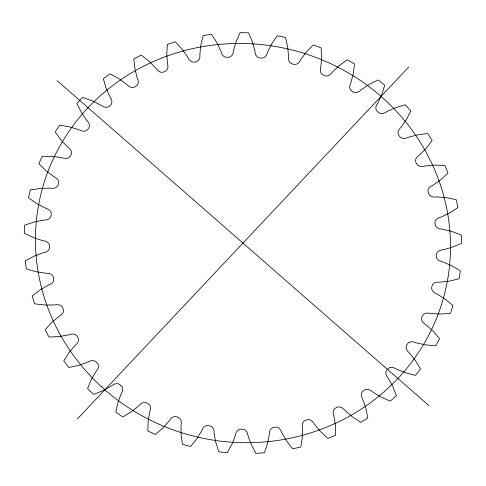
<?xml version="1.0" encoding="UTF-8"?>
<svg xmlns="http://www.w3.org/2000/svg" width="486" height="486" viewBox="0 0 486 486"><rect width="100%" height="100%" fill="white"/><g stroke="black" fill="none" stroke-linecap="round" stroke-linejoin="round"><path stroke-width="0.73" d="M77.244 419.126L408.69 67.056M120.443 385.112L120.686 385.301A14.209 13.614 12 0 1 121.044 385.592C123.158 387.263 123.11 390.416 121.816 392.573A46.024 44.105 12 0 0 120.965 394.31L117.983 402.469L115.856 412.201A219.15 210.019 12 0 0 122.837 416.921L131.542 411.624L138.419 406.102A46.024 44.105 12 0 0 139.81 404.729C141.73 402.414 145.326 401.624 147.793 403.556A14.209 13.614 12 0 1 148.194 403.787C150.557 405.087 151.079 408.191 150.18 410.561A46.024 44.105 12 0 0 149.652 412.414L148.157 420.961L147.768 430.93A219.15 210.019 12 0 0 155.465 434.46L163.089 427.808L168.879 421.234A46.024 44.105 12 0 0 170.003 419.649C171.485 417.037 174.905 415.682 177.639 417.188A14.209 13.614 12 0 1 178.076 417.353C180.622 418.258 181.679 421.222 181.217 423.725A46.024 44.105 12 0 0 181.023 425.645L181.053 434.338L182.426 444.253A219.15 210.019 12 0 0 190.609 446.494L196.933 438.682L201.465 431.24A46.024 44.105 12 0 0 202.291 429.49C203.282 426.659 206.435 424.77 209.363 425.815A14.209 13.614 12 0 1 209.818 425.906C212.491 426.392 214.04 429.138 214.028 431.696A46.024 44.105 12 0 0 214.174 433.627L215.729 442.211L218.828 451.792A219.15 210.019 12 0 0 227.26 452.673L232.101 443.925L235.248 435.827A46.024 44.105 12 0 0 235.753 433.968C236.22 431.015 239.003 428.622 242.058 429.187A14.209 13.614 12 0 1 242.52 429.199C245.242 429.253 247.228 431.714 247.672 434.241A46.024 44.105 12 0 0 248.158 436.124L251.195 444.356L255.915 453.329A219.15 210.019 12 0 0 264.36 452.824L267.579 443.39L269.25 434.879A46.024 44.105 12 0 0 269.42 432.953C269.353 429.976 271.674 427.139 274.772 427.2A14.209 13.614 12 0 1 275.234 427.139C277.943 426.757 280.3 428.871 281.181 431.282A46.024 44.105 12 0 0 281.989 433.069L286.418 440.717L292.639 448.809A219.15 210.019 12 0 0 300.846 446.944L302.353 437.096L302.499 428.409A46.024 44.105 12 0 0 302.328 426.477C301.733 423.573 303.507 420.36 306.575 419.922A14.209 13.614 12 0 1 307.018 419.789C309.637 418.962 312.304 420.688 313.592 422.917A46.024 44.105 12 0 0 314.697 424.545L320.396 431.386L327.928 438.378A219.15 210.019 12 0 0 335.668 435.201L335.413 425.22L334.028 416.605A46.024 44.105 12 0 0 333.524 414.728C332.442 411.982 333.59 408.495 336.549 407.554A14.209 13.614 12 0 1 336.956 407.347C339.416 406.108 342.326 407.396 343.967 409.376A46.024 44.105 12 0 0 345.339 410.81L352.143 416.642L360.776 422.328A219.15 210.019 12 0 0 367.823 417.93L365.818 408.1L362.945 399.814A46.024 44.105 12 0 0 362.119 398.04C360.582 395.531 361.068 391.886 363.832 390.458A14.209 13.614 12 0 1 364.196 390.185C366.414 388.545 369.494 389.377 371.438 391.048A46.024 44.105 12 0 0 373.041 392.245L380.751 396.904L390.234 401.12A219.15 210.019 12 0 0 396.382 395.628L392.688 386.236L388.411 378.509A46.024 44.105 12 0 0 387.287 376.893C385.355 374.688 385.149 371.006 387.634 369.117A14.209 13.614 12 0 1 387.943 368.789C389.857 366.796 393.028 367.137 395.215 368.467A46.024 44.105 12 0 0 397.001 369.384L405.397 372.738L415.457 375.368A219.15 210.019 12 0 0 420.536 368.935L415.251 360.254L409.686 353.316A46.024 44.105 12 0 0 408.301 351.894C406.035 350.042 405.148 346.457 407.274 344.155A14.209 13.614 12 0 1 407.523 343.784C409.06 341.488 412.25 341.33 414.613 342.278A46.024 44.105 12 0 0 416.526 342.897L425.365 344.847L435.711 345.813A219.15 210.019 12 0 0 439.575 338.627L432.862 330.905L426.173 324.946A46.024 44.105 12 0 0 424.557 323.767C422.024 322.309 420.499 318.938 422.188 316.283A14.209 13.614 12 0 1 422.37 315.876C423.476 313.355 426.599 312.68 429.071 313.233A46.024 44.105 12 0 0 431.064 313.537L440.091 314.029L450.431 313.3A219.15 210.019 12 0 0 452.958 305.566L445.006 299.024L437.382 294.224A46.024 44.105 12 0 0 435.59 293.319C432.85 292.286 430.76 289.231 431.951 286.309A14.209 13.614 12 0 1 432.054 285.871C432.698 283.204 435.663 282.026 438.178 282.172A46.024 44.105 12 0 0 440.182 282.147L449.143 281.169L459.173 278.764A219.15 210.019 12 0 0 460.303 270.714L451.336 265.538L443.001 262.027A46.024 44.105 12 0 0 441.081 261.432C438.202 260.842 435.62 258.181 436.27 255.089A14.209 13.614 12 0 1 436.3 254.64C436.452 251.912 439.174 250.247 441.665 249.992A46.024 44.105 12 0 0 443.633 249.64L452.266 247.21L461.7 243.207A219.15 210.019 12 0 0 461.396 235.06L451.67 231.403L442.868 229.289A46.024 44.105 12 0 0 440.875 229.009C437.922 228.894 434.94 226.689 435.037 223.524A14.209 13.614 12 0 1 434.982 223.074C434.648 220.371 437.023 218.263 439.435 217.607A46.024 44.105 12 0 0 441.312 216.938L449.368 213.135L457.933 207.644A219.15 210.019 12 0 0 456.202 199.643L446.008 197.608L436.981 196.952A46.024 44.105 12 0 0 434.976 196.994C432.03 197.359 428.737 195.658 428.269 192.523A14.209 13.614 12 0 1 428.142 192.091C427.334 189.497 429.29 186.995 431.556 185.956A46.024 44.105 12 0 0 433.281 184.99L440.529 179.923L447.983 173.101A219.15 210.019 12 0 0 444.872 165.471L434.496 165.119L425.517 165.933A46.024 44.105 12 0 0 423.549 166.309C420.688 167.148 417.176 165.981 416.174 162.974A14.209 13.614 12 0 1 415.973 162.567C414.728 160.161 416.192 157.355 418.252 155.951A46.024 44.105 12 0 0 419.776 154.718L426.009 148.528L432.133 140.569A219.15 210.019 12 0 0 427.741 133.535L417.48 134.871L408.799 137.143A46.024 44.105 12 0 0 406.934 137.83C404.237 139.136 400.592 138.516 399.097 135.734A14.209 13.614 12 0 1 398.83 135.363C397.196 133.213 398.107 130.193 399.905 128.45A46.024 44.105 12 0 0 401.187 126.986L406.223 119.854L410.846 110.99A219.15 210.019 12 0 0 405.288 104.751L395.44 107.74L387.306 111.391A46.024 44.105 12 0 0 385.598 112.375C383.156 114.125 379.463 114.07 377.531 111.58A14.209 13.614 12 0 1 377.197 111.258C375.228 109.417 375.569 106.282 377.045 104.253A46.024 44.105 12 0 0 378.041 102.595L381.741 94.721L384.724 85.208A219.15 210.019 12 0 0 378.169 79.947L369.02 84.503L361.669 89.436A46.024 44.105 12 0 0 360.156 90.688C358.048 92.826 354.397 93.336 352.089 91.21A14.209 13.614 12 0 1 351.706 90.943C349.458 89.454 349.227 86.314 350.321 84.042A46.024 44.105 12 0 0 351.014 82.243L353.261 73.86L354.525 63.976A219.15 210.019 12 0 0 347.162 59.833L338.967 65.829L332.612 71.898A46.024 44.105 12 0 0 331.349 73.38C329.642 75.852 326.118 76.934 323.512 75.209A14.209 13.614 12 0 1 323.087 75.008C320.626 73.902 319.837 70.853 320.517 68.411A46.024 44.105 12 0 0 320.882 66.515L321.617 57.864L321.118 47.889A219.15 210.019 12 0 0 313.154 44.991L306.156 52.251L300.974 59.286A46.024 44.105 12 0 0 299.996 60.957C298.756 63.69 295.458 65.312 292.615 64.037A14.209 13.614 12 0 1 292.165 63.909C289.547 63.21 288.241 60.343 288.477 57.804A46.024 44.105 12 0 0 288.502 55.872L287.706 47.203L285.464 37.422A219.15 210.019 12 0 0 277.123 35.855L271.522 44.165L267.671 51.959A46.024 44.105 12 0 0 267.002 53.77C266.267 56.674 263.291 58.818 260.289 58.016A14.209 13.614 12 0 1 259.828 57.962C257.118 57.694 255.35 55.082 255.132 52.531A46.024 44.105 12 0 0 254.816 50.617L252.507 42.173L248.583 32.866A219.15 210.019 12 0 0 240.114 32.671L236.075 41.802L233.657 50.137A46.024 44.105 12 0 0 233.316 52.032C233.116 55.009 230.546 57.634 227.466 57.318A14.209 13.614 12 0 1 227.005 57.342C224.277 57.506 222.096 55.216 221.434 52.737A46.024 44.105 12 0 0 220.784 50.896L217.035 42.926L211.544 34.36A219.15 210.019 12 0 0 203.191 35.551L200.821 45.228L199.91 53.861A46.024 44.105 12 0 0 199.91 55.793C200.238 58.745 198.179 61.783 195.086 61.971A14.209 13.614 12 0 1 194.637 62.068C191.964 62.67 189.443 60.75 188.355 58.417A46.024 44.105 12 0 0 187.396 56.704L182.311 49.432L175.41 41.863A219.15 210.019 12 0 0 167.409 44.396L166.777 54.347L167.403 63.028A46.024 44.105 12 0 0 167.737 64.942C168.581 67.773 167.111 71.138 164.092 71.831A14.209 13.614 12 0 1 163.66 72.001C161.115 73.034 158.321 71.527 156.844 69.413A46.024 44.105 12 0 0 155.605 67.876L149.33 61.515L141.219 55.149A219.15 210.019 12 0 0 133.796 58.952L134.932 68.897L137.064 77.377A46.024 44.105 12 0 0 137.732 79.212C139.051 81.842 138.231 85.427 135.357 86.611A14.209 13.614 12 0 1 134.968 86.854C132.623 88.3 129.622 87.237 127.818 85.402A46.024 44.105 12 0 0 126.324 84.084L119.04 78.817L109.951 73.848A219.15 210.019 12 0 0 103.33 78.811L106.191 88.458L109.781 96.495A46.024 44.105 12 0 0 110.759 98.196C112.497 100.559 112.357 104.241 109.727 105.899A14.209 13.614 12 0 1 109.386 106.203C107.309 108.026 104.174 107.436 102.103 105.93A46.024 44.105 12 0 0 100.402 104.873L92.322 100.851L82.511 97.413A219.15 210.019 12 0 0 76.879 103.397L81.381 112.466L86.326 119.823A46.024 44.105 12 0 0 87.583 121.354C89.691 123.383 90.238 127.034 87.923 129.136A14.209 13.614 12 0 1 87.638 129.489C85.913 131.639 82.717 131.548 80.439 130.406A46.024 44.105 12 0 0 78.58 129.634L69.929 126.974L59.693 125.169A219.15 210.019 12 0 0 55.204 131.998L61.224 140.235L67.372 146.705A46.024 44.105 12 0 0 68.884 148.011C71.29 149.67 72.499 153.163 70.579 155.648A14.209 13.614 12 0 1 70.367 156.042C69.036 158.454 65.871 158.873 63.447 158.12A46.024 44.105 12 0 0 61.491 157.658L52.518 156.431L42.142 156.316A219.15 210.019 12 0 0 38.935 163.8L46.298 170.957L53.478 176.357A46.024 44.105 12 0 0 55.185 177.402C57.834 178.654 59.65 181.879 58.199 184.68A14.209 13.614 12 0 1 58.059 185.099C57.178 187.705 54.122 188.635 51.625 188.282A46.024 44.105 12 0 0 49.615 188.143L40.587 188.392L30.369 189.959A219.15 210.019 12 0 0 28.534 197.881L37.027 203.762L45.028 207.929A46.024 44.105 12 0 0 46.893 208.682C49.712 209.496 52.063 212.364 51.133 215.389A14.209 13.614 12 0 1 51.066 215.827C50.672 218.542 47.816 219.964 45.307 220.018A46.024 44.105 12 0 0 43.309 220.207L34.482 221.92L24.713 225.133A219.15 210.019 12 0 0 24.3 233.262L33.68 237.69L42.276 240.515A46.024 44.105 12 0 0 44.238 240.953C47.166 241.311 49.961 243.747 49.584 246.894A14.209 13.614 12 0 1 49.596 247.338C49.694 250.071 47.13 251.961 44.669 252.416A46.024 44.105 12 0 0 42.744 252.927L34.366 256.055L25.333 260.824A219.15 210.019 12 0 0 26.359 268.922L36.353 271.783L45.295 273.168A46.024 44.105 12 0 0 47.306 273.29C50.265 273.168 53.411 275.125 53.6 278.29A14.209 13.614 12 0 1 53.691 278.727C54.268 281.388 52.093 283.703 49.742 284.547A46.024 44.105 12 0 0 47.938 285.367L40.259 289.82L32.222 296.004A219.15 210.019 12 0 0 34.646 303.847L44.973 305.044L54.007 304.965A46.024 44.105 12 0 0 55.999 304.752C58.915 304.151 62.33 305.591 63.065 308.671A14.209 13.614 12 0 1 63.229 309.09C64.261 311.599 62.548 314.266 60.373 315.487A46.024 44.105 12 0 0 58.745 316.593L51.978 322.242L45.168 329.66A219.15 210.019 12 0 0 48.928 337.017L59.286 336.525L68.149 334.976A46.024 44.105 12 0 0 70.069 334.441C72.857 333.372 76.448 334.265 77.705 337.169A14.209 13.614 12 0 1 77.942 337.557C79.388 339.842 78.197 342.77 76.259 344.343A46.024 44.105 12 0 0 74.85 345.704L69.194 352.386L63.8 360.825A219.15 210.019 12 0 0 68.793 367.489L78.884 365.314L87.322 362.343A46.024 44.105 12 0 0 89.12 361.505C91.696 359.974 95.378 360.314 97.097 362.963A14.209 13.614 12 0 1 97.4 363.303C99.211 365.308 98.579 368.4 96.939 370.289A46.024 44.105 12 0 0 95.791 371.857L91.411 379.39L87.595 388.606A219.15 210.019 12 0 0 93.67 394.377L103.202 390.592L110.972 386.285A46.024 44.105 12 0 0 112.588 385.161C114.702 383.418 118.086 382.907 120.206 384.918M57.056 80.615L428.883 405.567M101.222 386.522A207.911 199.248 12 0 0 445.127 291.618A207.911 199.248 12 0 0 182.554 51.127A207.911 199.248 12 0 0 101.222 386.522"/></g></svg>
